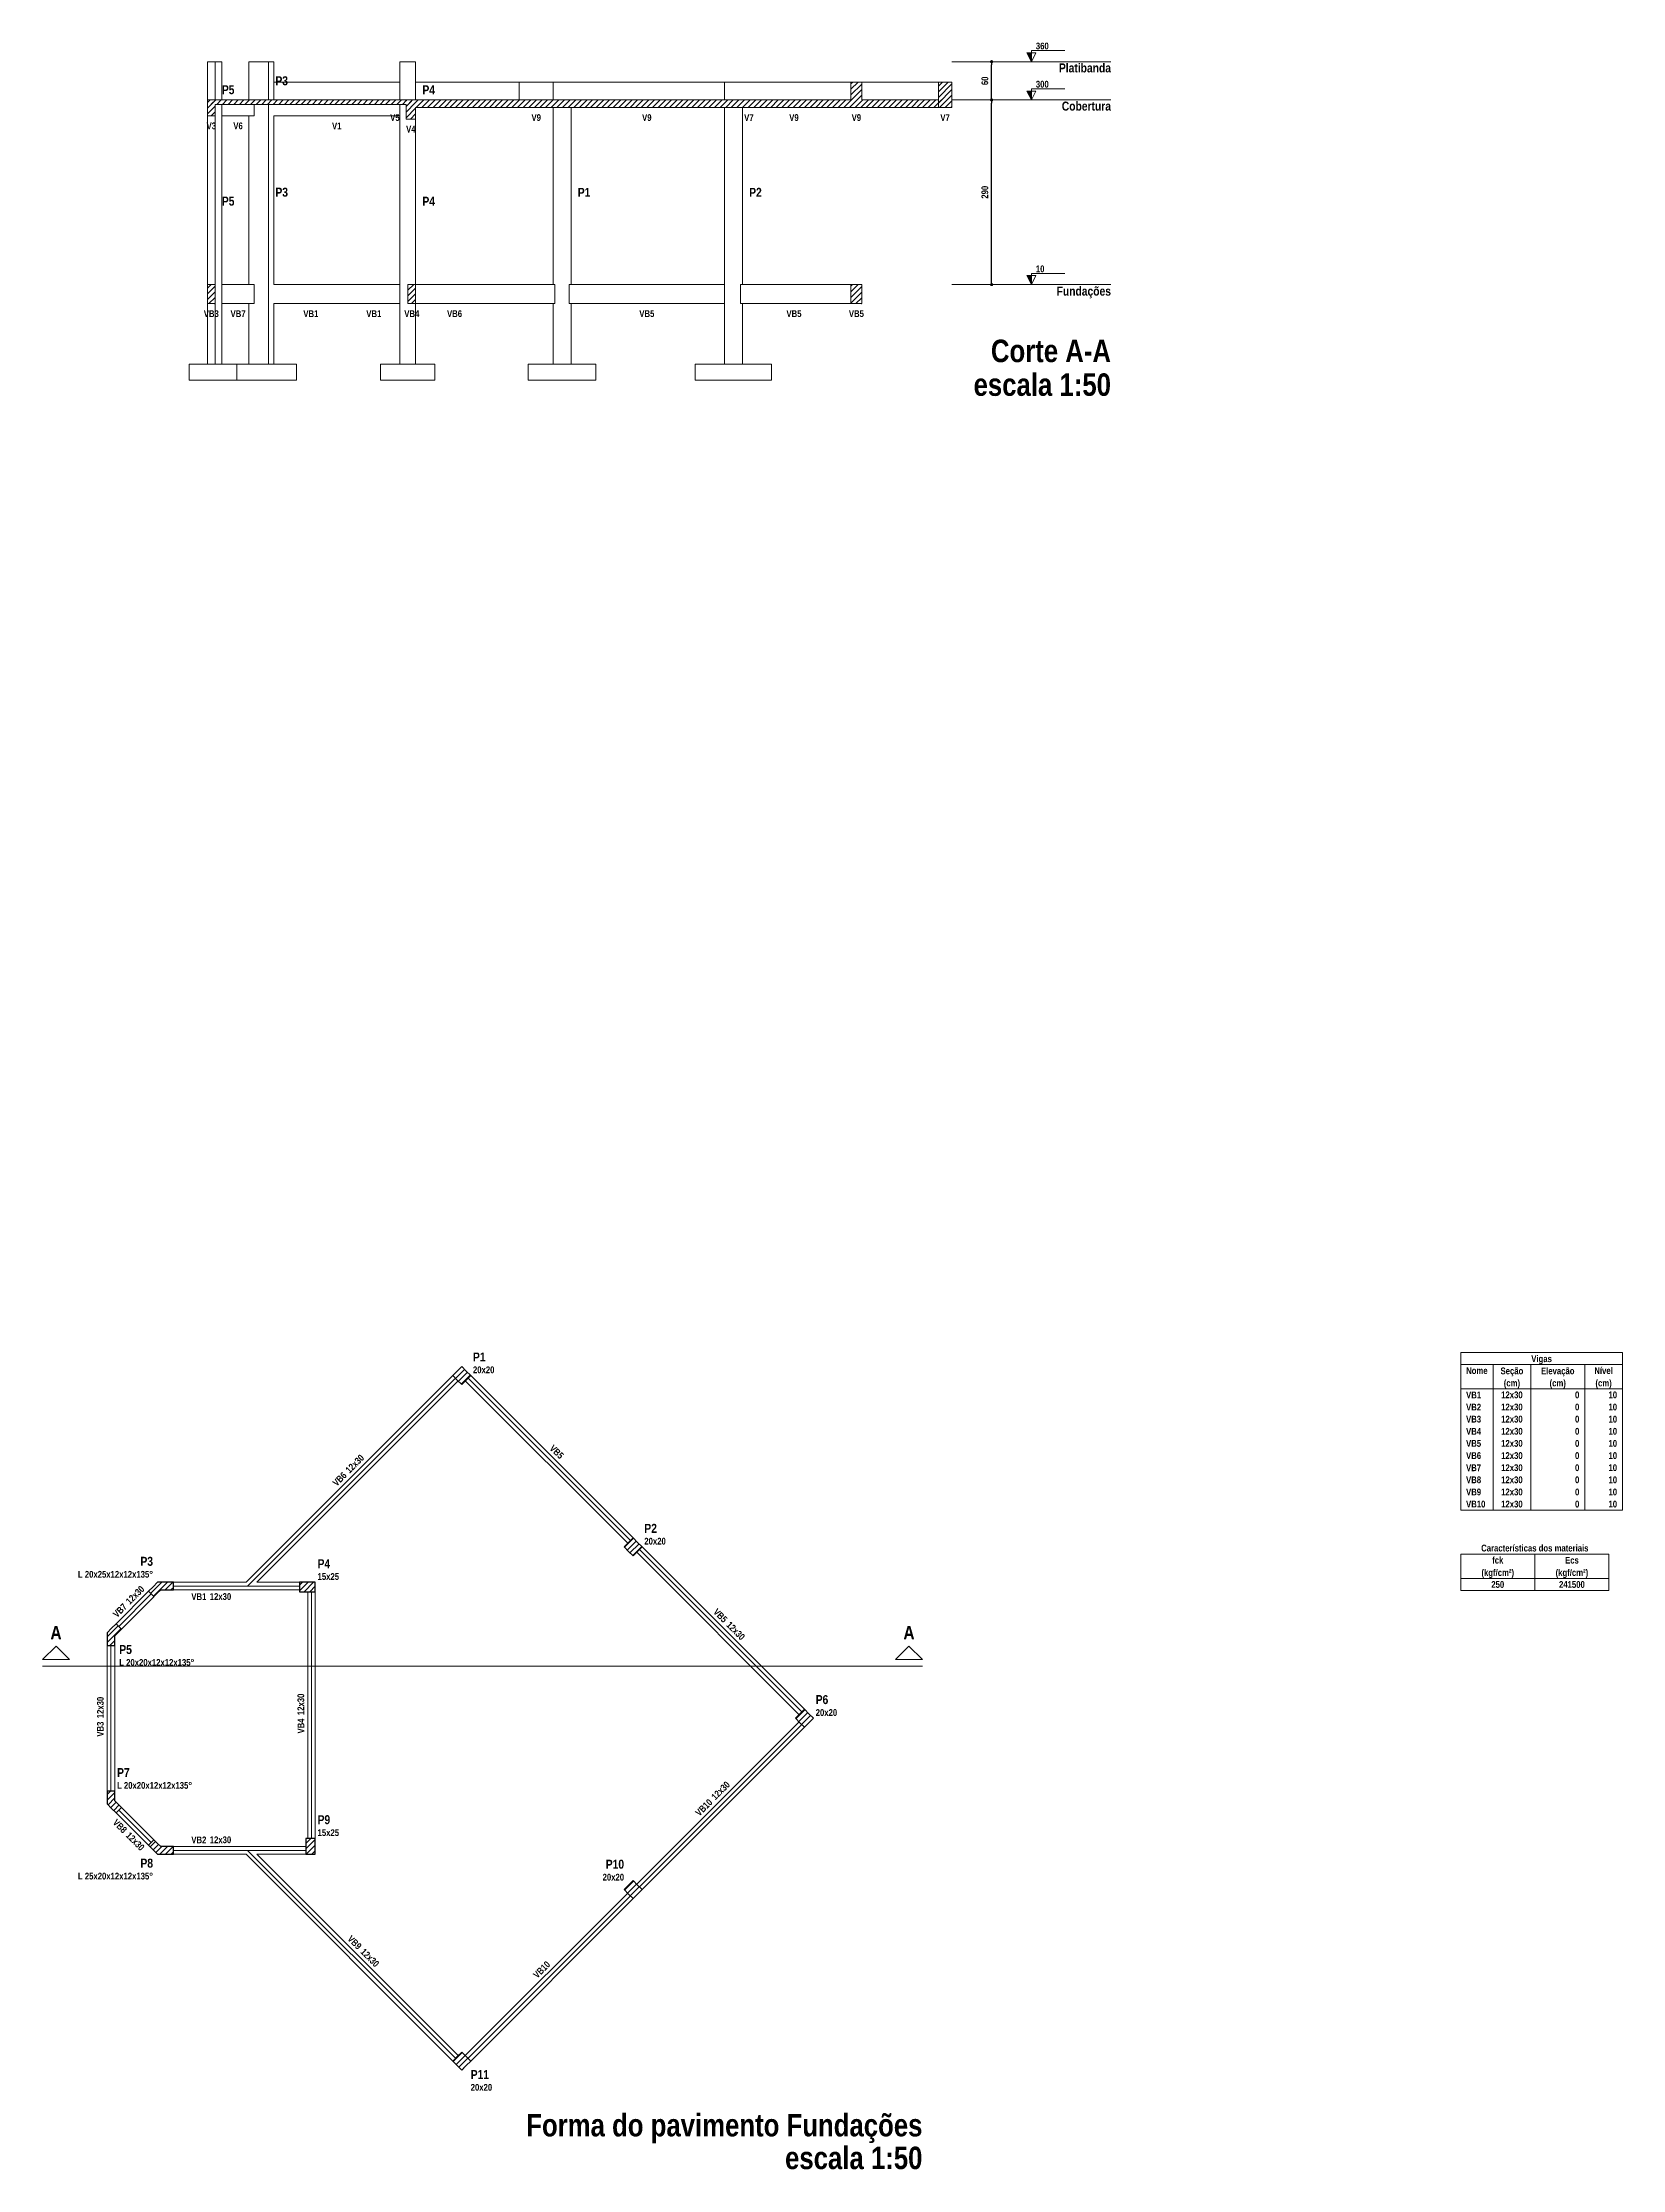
# Model space of a CAD drawing. Header units: millimetres. Extents: x 2249 to 2676, y -663 to -441.
# Drawn here: x 2331.4 to 2381, y -508 to -441.1 of the extents above; entities that cross this region are included whole.
import ezdxf

# ---------------------------------------------------------------- set-up
doc = ezdxf.new("R2010")
doc.units = ezdxf.units.MM
doc.header["$LTSCALE"] = 0.5
doc.header["$MEASUREMENT"] = 0
doc.header["$PDMODE"] = 34
doc.linetypes.add('DOT2', pattern=[3.175, 0, -3.175])
doc.layers.get('0').update_dxf_attribs({"linetype": 'CONTINUOUS'})
doc.layers.get('DEFPOINTS').update_dxf_attribs({"linetype": 'CONTINUOUS'})
for name, color, linetype, lineweight in [('FO-Cortes', 9, 'CONTINUOUS', 5), ('FO-Cotas', 5, 'CONTINUOUS', 5), ('FO-Eixos', 5, 'CONTINUOUS', 5), ('FO-Elementos cortados', 4, 'CONTINUOUS', 30), ('FO-Estacas dos blocos', 8, 'DOT2', 5), ('FO-Hachuras dos pilares', 9, 'CONTINUOUS', 5), ('FO-Indicações', 7, 'CONTINUOUS', 5), ('FO-Níveis', 9, 'CONTINUOUS', 5), ('FO-Pilares', 4, 'CONTINUOUS', 30), ('FO-Textos das vigas', 7, 'CONTINUOUS', 5), ('FO-Textos dos pilares', 7, 'CONTINUOUS', 5), ('FO-Títulos', 1, 'CONTINUOUS', 20), ('FO-Vigas', 1, 'CONTINUOUS', 20)]:
    doc.layers.add(name, color=color, linetype=linetype, lineweight=lineweight)
doc.styles.add('ARIAL', font='ARIALNB.TTF')
doc.dimstyles.new('UM_50.000000', dxfattribs={"dimtxt": 0.18, "dimasz": 0.1, "dimexe": 0.1, "dimexo": 0.2, "dimgap": 0, "dimtad": 1, "dimtih": 1, "dimtoh": 1, "dimdec": 1, "dimlfac": 50, "dimzin": 0, "dimdsep": 46, "dimtxsty": 'Standard', "dimblk": 'CLOSED', "dimblk1": 'CLOSED', "dimblk2": 'CLOSED', "dimcen": 0.09, "dimdle": 0.1, "dimadec": 1, "dimazin": 2, "dimtfac": 1, "dimtdec": 4, "dimtofl": 0, "dimtmove": 0, "dimatfit": 3, "dimldrblk": 'CLOSED', "dimfxl": 1, "dimtolj": 1, "dimarcsym": 0})
pattern_1 = [(45, (2344.57677, -504.84227), (-0.08838835, 0.08838835), [])]
pattern_2 = [(45, (2334.55857, -448.95232), (-0.08838835, 0.08838835), [])]

# ---------------------------------------------------------------- blocks, each defined once
blk = doc.blocks.new('_Dot')
at = {"color": 0, "linetype": 'ByBlock', "lineweight": -2}
blk.add_line((-0.5, 0), (-1, 0), dxfattribs=at)
at = {"color": 0, "linetype": 'ByBlock', "const_width": 0.5}
blk.add_lwpolyline([(-0.25, 0, 1), (0.25, 0, 1)], format="xyb", close=True, dxfattribs=at)
blk = doc.blocks.new('*D399')
at = {"layer": 'DEFPOINTS', "color": 0, "linetype": 'Continuous', "transparency": 16777216}
for p in [(2361.226, -442.952), (2361.226, -442.952), (2361.226, -448.752)]:
    blk.add_point(p, dxfattribs=at)
at = {"layer": 'FO-Cortes', "color": 0, "linetype": 'Continuous', "lineweight": -2, "transparency": 16777216}
blk.add_line((2361.226, -448.652), (2361.226, -443.052), dxfattribs=at)
at = {"layer": 'FO-Cortes', "color": 0, "linetype": 'Continuous', "lineweight": -2, "transparency": 16777216, "xscale": 0.1, "yscale": 0.1, "zscale": 0.1}
for p, rotation in [((2361.226, -442.952), 90), ((2361.226, -448.752), 270)]:
    blk.add_blockref('_Dot', p, dxfattribs=dict(at, rotation=rotation))
at = {"layer": 'FO-Cortes', "linetype": 'Continuous', "transparency": 16777216, "insert": (2361.014, -445.852), "char_height": 0.2118, "attachment_point": 5, "rotation": 90, "style": 'ARIAL'}
blk.add_mtext('\\A1;290', dxfattribs=at)
blk = doc.blocks.new('DOT')
at = {"color": 210}
for p, q in [((-1, 0), (1, 0)), ((0, 1), (0, -1))]:
    blk.add_line(p, q, dxfattribs=at)
blk.add_circle((0, 0), 0.25, dxfattribs=at)
blk = doc.blocks.new('*D400')
at = {"layer": 'DEFPOINTS', "color": 0, "linetype": 'Continuous', "transparency": 16777216}
for p in [(2361.226, -441.752), (2361.226, -441.752), (2361.226, -442.952)]:
    blk.add_point(p, dxfattribs=at)
at = {"layer": 'FO-Cortes', "color": 0, "linetype": 'Continuous', "lineweight": -2, "transparency": 16777216}
blk.add_line((2361.226, -442.852), (2361.226, -441.852), dxfattribs=at)
at = {"layer": 'FO-Cortes', "color": 0, "linetype": 'Continuous', "lineweight": -2, "transparency": 16777216, "xscale": 0.1, "yscale": 0.1, "zscale": 0.1}
for p, rotation in [((2361.226, -441.752), 90), ((2361.226, -442.952), 270)]:
    blk.add_blockref('_Dot', p, dxfattribs=dict(at, rotation=rotation))
at = {"layer": 'FO-Cortes', "linetype": 'Continuous', "transparency": 16777216, "insert": (2361.014, -442.352), "char_height": 0.2118, "attachment_point": 5, "rotation": 90, "style": 'ARIAL'}
blk.add_mtext('\\A1;60', dxfattribs=at)

msp = doc.modelspace()

# ---------------------------------------------------------------- hatches: boundary and pattern name
at = {"layer": 'FO-Cotas', "linetype": 'Continuous'}
for points in [[(2362.4759, -441.7523), (2362.4759, -441.4723), (2362.3359, -441.4723), (2362.4759, -441.7523)], [(2362.4759, -442.9523), (2362.4759, -442.6723), (2362.3359, -442.6723), (2362.4759, -442.9523)], [(2362.4759, -448.7523), (2362.4759, -448.4723), (2362.3359, -448.4723), (2362.4759, -448.7523)]]:
    msp.add_hatch(color=256, dxfattribs=at).paths.add_polyline_path(points)
at = {"layer": 'FO-Elementos cortados', "linetype": 'Continuous'}
h = msp.add_hatch(dxfattribs=at)
h.set_pattern_fill('ANSI31', color=256, style=0)
h.set_pattern_definition(pattern_2)
h.paths.add_polyline_path([(2336.5889, -443.4523), (2336.8289, -443.4523), (2336.8289, -442.9523), (2336.5889, -442.9523), (2336.5889, -443.4523)])
h = msp.add_hatch(dxfattribs=at)
h.set_pattern_fill('ANSI31', color=256, style=0)
h.set_pattern_definition(pattern_2)
h.paths.add_polyline_path([(2336.7089, -443.0923), (2342.9789, -443.0923), (2342.9789, -442.9523), (2336.7089, -442.9523), (2336.7089, -443.0923)])
h = msp.add_hatch(dxfattribs=at)
h.set_pattern_fill('ANSI31', color=256, style=0)
h.set_pattern_definition(pattern_2)
h.paths.add_polyline_path([(2342.8289, -443.5523), (2343.1289, -443.5523), (2343.1289, -442.9523), (2342.8289, -442.9523), (2342.8289, -443.5523)])
h = msp.add_hatch(dxfattribs=at)
h.set_pattern_fill('ANSI31', color=256, style=0)
h.set_pattern_definition(pattern_2)
h.paths.add_polyline_path([(2342.9789, -443.1923), (2356.9762, -443.1923), (2356.9762, -442.9523), (2342.9789, -442.9523), (2342.9789, -443.1923)])
h = msp.add_hatch(dxfattribs=at)
h.set_pattern_fill('ANSI31', color=256, style=0)
h.set_pattern_definition(pattern_2)
h.paths.add_polyline_path([(2356.8065, -443.1923), (2357.1459, -443.1923), (2357.1459, -442.3923), (2356.8065, -442.3923), (2356.8065, -443.1923)])
h = msp.add_hatch(dxfattribs=at)
h.set_pattern_fill('ANSI31', color=256, style=0)
h.set_pattern_definition(pattern_2)
h.paths.add_polyline_path([(2356.9762, -443.1923), (2359.7638, -443.1923), (2359.7638, -442.9523), (2356.9762, -442.9523), (2356.9762, -443.1923)])
h = msp.add_hatch(dxfattribs=at)
h.set_pattern_fill('ANSI31', color=256, style=0)
h.set_pattern_definition(pattern_2)
h.paths.add_polyline_path([(2359.5517, -443.1923), (2359.9759, -443.1923), (2359.9759, -442.3923), (2359.5517, -442.3923), (2359.5517, -443.1923)])
h = msp.add_hatch(dxfattribs=at)
h.set_pattern_fill('ANSI31', color=256, style=0)
h.set_pattern_definition(pattern_2)
h.paths.add_polyline_path([(2336.5889, -449.3523), (2336.8289, -449.3523), (2336.8289, -448.7523), (2336.5889, -448.7523), (2336.5889, -449.3523)])
h = msp.add_hatch(dxfattribs=at)
h.set_pattern_fill('ANSI31', color=256, style=0)
h.set_pattern_definition(pattern_2)
h.paths.add_polyline_path([(2342.8889, -449.3523), (2343.1289, -449.3523), (2343.1289, -448.7523), (2342.8889, -448.7523), (2342.8889, -449.3523)])
h = msp.add_hatch(dxfattribs=at)
h.set_pattern_fill('ANSI31', color=256, style=0)
h.set_pattern_definition(pattern_2)
h.paths.add_polyline_path([(2356.8065, -449.3523), (2357.1459, -449.3523), (2357.1459, -448.7523), (2356.8065, -448.7523), (2356.8065, -449.3523)])
at = {"layer": 'FO-Hachuras dos pilares', "linetype": 'Continuous'}
h = msp.add_hatch(dxfattribs=at)
h.set_pattern_fill('ANSI31', color=256, style=0)
h.set_pattern_definition(pattern_1)
h.paths.add_polyline_path([(2344.2939, -483.0251), (2344.4353, -483.1665), (2344.5768, -483.308), (2344.7182, -483.1665), (2344.8596, -483.0251), (2344.7182, -482.8837), (2344.5768, -482.7423), (2344.4353, -482.8837)])
h = msp.add_hatch(dxfattribs=at)
h.set_pattern_fill('ANSI31', color=256, style=0)
h.set_pattern_definition(pattern_1)
h.paths.add_polyline_path([(2349.6775, -488.4087), (2349.8189, -488.5501), (2349.9603, -488.6915), (2350.1018, -488.5501), (2350.2432, -488.4087), (2350.1018, -488.2673), (2349.9603, -488.1258), (2349.8189, -488.2673)])
h = msp.add_hatch(dxfattribs=at)
h.set_pattern_fill('ANSI31', color=256, style=0)
h.set_pattern_definition(pattern_1)
h.paths.add_polyline_path([(2335.0192, -489.5193), (2334.8777, -489.6607), (2334.7363, -489.8021), (2334.8212, -489.887), (2334.906, -489.9718), (2335.0123, -489.8655), (2335.1186, -489.7593), (2335.3189, -489.7593), (2335.5192, -489.7593), (2335.5192, -489.6393), (2335.5192, -489.5193), (2335.2692, -489.5193)])
h = msp.add_hatch(dxfattribs=at)
h.set_pattern_fill('ANSI31', color=256, style=0)
h.set_pattern_definition(pattern_1)
h.paths.add_polyline_path([(2339.4768, -489.5193), (2339.4768, -489.6693), (2339.4768, -489.8193), (2339.7268, -489.8193), (2339.9768, -489.8193), (2339.9768, -489.6693), (2339.9768, -489.5193), (2339.7268, -489.5193)])
h = msp.add_hatch(dxfattribs=at)
h.set_pattern_fill('ANSI31', color=256, style=0)
h.set_pattern_definition(pattern_1)
h.paths.add_polyline_path([(2333.4368, -491.1037), (2333.4368, -491.3037), (2333.4368, -491.5037), (2333.5568, -491.5037), (2333.6768, -491.5037), (2333.6768, -491.3534), (2333.6768, -491.2031), (2333.783, -491.0968), (2333.8893, -490.9905), (2333.8045, -490.9057), (2333.7196, -490.8208), (2333.5782, -490.9622)])
h = msp.add_hatch(dxfattribs=at)
h.set_pattern_fill('ANSI31', color=256, style=0)
h.set_pattern_definition(pattern_1)
h.paths.add_polyline_path([(2355.3439, -493.5094), (2355.2025, -493.6508), (2355.0611, -493.7923), (2355.2025, -493.9337), (2355.3439, -494.0751), (2355.4853, -493.9337), (2355.6268, -493.7923), (2355.4853, -493.6508)])
h = msp.add_hatch(dxfattribs=at)
h.set_pattern_fill('ANSI31', color=256, style=0)
h.set_pattern_definition(pattern_1)
h.paths.add_polyline_path([(2333.4368, -496.4809), (2333.5782, -496.6223), (2333.7196, -496.7637), (2333.8045, -496.6789), (2333.8893, -496.594), (2333.783, -496.4877), (2333.6768, -496.3815), (2333.6768, -496.2312), (2333.6768, -496.0809), (2333.5568, -496.0809), (2333.4368, -496.0809), (2333.4368, -496.2809)])
h = msp.add_hatch(dxfattribs=at)
h.set_pattern_fill('ANSI31', color=256, style=0)
h.set_pattern_definition(pattern_1)
h.paths.add_polyline_path([(2335.0192, -498.0653), (2335.2692, -498.0653), (2335.5192, -498.0653), (2335.5192, -497.9453), (2335.5192, -497.8253), (2335.3189, -497.8253), (2335.1186, -497.8253), (2335.0123, -497.719), (2334.906, -497.6127), (2334.8212, -497.6976), (2334.7363, -497.7824), (2334.8777, -497.9238)])
h = msp.add_hatch(dxfattribs=at)
h.set_pattern_fill('ANSI31', color=256, style=0)
h.set_pattern_definition(pattern_1)
h.paths.add_polyline_path([(2339.9768, -497.5653), (2339.8268, -497.5653), (2339.6768, -497.5653), (2339.6768, -497.8153), (2339.6768, -498.0653), (2339.8268, -498.0653), (2339.9768, -498.0653), (2339.9768, -497.8153)])
h = msp.add_hatch(dxfattribs=at)
h.set_pattern_fill('ANSI31', color=256, style=0)
h.set_pattern_definition(pattern_1)
h.paths.add_polyline_path([(2349.9603, -498.893), (2349.8189, -499.0344), (2349.6775, -499.1758), (2349.8189, -499.3173), (2349.9603, -499.4587), (2350.1018, -499.3173), (2350.2432, -499.1758), (2350.1018, -499.0344)])
h = msp.add_hatch(dxfattribs=at)
h.set_pattern_fill('ANSI31', color=256, style=0)
h.set_pattern_definition(pattern_1)
h.paths.add_polyline_path([(2344.5768, -504.8423), (2344.7182, -504.7008), (2344.8596, -504.5594), (2344.7182, -504.418), (2344.5768, -504.2766), (2344.4353, -504.418), (2344.2939, -504.5594), (2344.4353, -504.7008)])

# ---------------------------------------------------------------- linework, layer by layer
at = {"layer": 'FO-Cortes'}
msp.add_line((2331.4065, -492.1592), (2359.052, -492.1592), dxfattribs=at)
at = {"layer": 'FO-Cortes', "linetype": 'Continuous'}
for points in [[(2331.4065, -491.9474), (2332.2537, -491.9474), (2331.8301, -491.5238), (2331.4065, -491.9474)], [(2359.052, -491.9474), (2358.2048, -491.9474), (2358.6284, -491.5238), (2359.052, -491.9474)]]:
    msp.add_lwpolyline(points, close=True, dxfattribs=at)
at = {"layer": 'FO-Cotas'}
for points in [[(2362.4759, -441.7523), (2362.6159, -441.4723), (2362.3359, -441.4723), (2362.4759, -441.7523), (2362.4759, -441.4023), (2363.5259, -441.4023)], [(2362.4759, -442.9523), (2362.6159, -442.6723), (2362.3359, -442.6723), (2362.4759, -442.9523), (2362.4759, -442.6023), (2363.5259, -442.6023)], [(2362.4759, -448.7523), (2362.6159, -448.4723), (2362.3359, -448.4723), (2362.4759, -448.7523), (2362.4759, -448.4023), (2363.5259, -448.4023)]]:
    msp.add_lwpolyline(points, dxfattribs=at)
at = {"layer": 'FO-Eixos'}
for p, q in [((2337.8496, -489.6393), (2344.3788, -483.1099)), ((2344.7748, -483.1099), (2349.8756, -488.2107)), ((2350.1584, -488.4935), (2355.2592, -493.5943)), ((2335.5192, -489.6393), (2337.8496, -489.6393)), ((2337.8496, -489.6393), (2339.4768, -489.6393)), ((2333.8044, -490.9055), (2334.8214, -489.8871)), ((2339.8568, -497.5653), (2339.8568, -489.8193)), ((2333.5568, -496.0809), (2333.5568, -491.5037)), ((2350.1584, -499.0911), (2355.2592, -493.9903)), ((2333.8044, -496.6791), (2334.8214, -497.6973)), ((2335.5192, -497.9453), (2337.8496, -497.9453)), ((2337.8496, -497.9453), (2339.6768, -497.9453)), ((2337.8496, -497.9453), (2344.3788, -504.4747)), ((2344.7748, -504.4747), (2349.8756, -499.3739))]:
    msp.add_line(p, q, dxfattribs=at)
at = {"layer": 'FO-Indicações'}
for p, q in [((2336.8289, -441.7523), (2336.5889, -441.7523)), ((2336.5889, -441.7523), (2336.5889, -442.9523)), ((2337.0414, -441.7523), (2336.8289, -441.7523)), ((2336.8289, -442.9523), (2336.8289, -441.7523)), ((2337.0414, -442.9523), (2337.0414, -441.7523)), ((2337.8884, -441.7523), (2337.8884, -442.3923)), ((2337.9313, -441.7523), (2337.8884, -441.7523)), ((2338.5107, -441.7523), (2337.9313, -441.7523)), ((2338.6713, -441.7523), (2338.5107, -441.7523)), ((2338.5107, -442.3923), (2338.5107, -441.7523)), ((2338.6713, -442.3923), (2338.6713, -441.7523)), ((2343.1289, -441.7523), (2342.6289, -441.7523)), ((2342.6289, -441.7523), (2342.6289, -442.3923)), ((2343.1289, -442.3923), (2343.1289, -441.7523)), ((2337.8884, -442.3923), (2337.8884, -442.9523)), ((2338.5107, -442.9523), (2338.5107, -442.3923)), ((2338.6713, -442.9523), (2338.6713, -442.3923)), ((2342.6289, -442.3923), (2338.6713, -442.3923)), ((2342.6289, -442.3923), (2342.6289, -442.9523)), ((2343.1289, -442.9523), (2343.1289, -442.3923)), ((2346.2538, -442.3923), (2343.1289, -442.3923)), ((2346.275, -442.3923), (2346.2538, -442.3923)), ((2346.3811, -442.3923), (2346.275, -442.3923)), ((2346.4659, -442.3923), (2346.3811, -442.3923)), ((2346.3811, -442.9523), (2346.3811, -442.3923)), ((2347.446, -442.3923), (2346.4659, -442.3923)), ((2347.446, -442.3923), (2347.446, -442.9523)), ((2347.5592, -442.3923), (2347.446, -442.3923)), ((2347.6476, -442.3923), (2347.5592, -442.3923)), ((2347.7289, -442.3923), (2347.6476, -442.3923)), ((2347.842, -442.3923), (2347.7289, -442.3923)), ((2347.8597, -442.3923), (2347.842, -442.3923)), ((2347.9553, -442.3923), (2347.8597, -442.3923)), ((2348.0117, -442.3923), (2347.9553, -442.3923)), ((2352.8296, -442.3923), (2348.0117, -442.3923)), ((2352.8296, -442.3923), (2352.8296, -442.9523)), ((2352.9428, -442.3923), (2352.8296, -442.3923)), ((2353.1125, -442.3923), (2352.9428, -442.3923)), ((2353.2256, -442.3923), (2353.1125, -442.3923)), ((2353.3388, -442.3923), (2353.2256, -442.3923)), ((2353.3953, -442.3923), (2353.3388, -442.3923)), ((2356.8065, -442.3923), (2353.3953, -442.3923)), ((2359.5517, -442.3923), (2357.1459, -442.3923)), ((2359.5517, -443.1923), (2359.5517, -442.9523)), ((2359.5517, -443.1923), (2359.5517, -442.9523)), ((2359.5517, -443.1923), (2359.5517, -442.9523)), ((2336.5889, -443.4523), (2336.5889, -448.7523)), ((2336.8289, -448.7523), (2336.8289, -443.4523)), ((2337.0414, -443.4523), (2337.0414, -443.0923)), ((2337.0414, -448.7523), (2337.0414, -443.4523)), ((2337.0414, -443.4523), (2337.8884, -443.4523)), ((2337.8884, -443.4523), (2337.8884, -448.7523)), ((2337.8884, -443.4523), (2337.9313, -443.4523)), ((2337.9313, -443.4523), (2338.0584, -443.4523)), ((2338.0584, -443.4523), (2338.0584, -443.0923)), ((2338.0584, -443.4523), (2338.0584, -443.0923)), ((2338.5107, -443.1923), (2338.5107, -443.0923)), ((2338.5107, -448.7523), (2338.5107, -443.1923)), ((2338.6713, -443.4523), (2342.6289, -443.4523)), ((2338.6713, -448.7523), (2338.6713, -443.4523)), ((2342.6289, -443.0923), (2342.6289, -443.1923)), ((2342.6289, -443.1923), (2342.6289, -443.4523)), ((2342.6289, -443.4523), (2342.6289, -448.7523)), ((2343.1289, -448.7523), (2343.1289, -443.5523)), ((2347.446, -443.1923), (2347.446, -448.7523)), ((2348.0117, -448.7523), (2348.0117, -443.1923)), ((2352.8296, -443.1923), (2352.8296, -448.7523)), ((2353.3953, -448.7523), (2353.3953, -443.1923)), ((2337.0414, -449.3523), (2337.0414, -448.7523)), ((2337.8884, -448.7523), (2337.0414, -448.7523)), ((2337.9313, -448.7523), (2337.8884, -448.7523)), ((2338.0584, -448.7523), (2337.9313, -448.7523)), ((2338.0584, -449.3523), (2338.0584, -448.7523)), ((2338.0584, -449.3523), (2338.0584, -448.7523)), ((2338.5107, -451.2523), (2338.5107, -448.7523)), ((2340.9168, -448.7523), (2338.6713, -448.7523)), ((2341.0017, -448.7523), (2340.9168, -448.7523)), ((2341.0865, -448.7523), (2341.0017, -448.7523)), ((2342.6289, -448.7523), (2341.0865, -448.7523)), ((2342.6289, -448.7523), (2342.6289, -449.3523)), ((2347.446, -448.7523), (2343.1289, -448.7523)), ((2347.5025, -448.7523), (2347.446, -448.7523)), ((2347.5025, -449.3523), (2347.5025, -448.7523)), ((2347.9553, -449.3523), (2347.9553, -448.7523)), ((2348.0117, -448.7523), (2347.9553, -448.7523)), ((2352.8296, -448.7523), (2348.0117, -448.7523)), ((2352.8296, -448.7523), (2352.8296, -449.3523)), ((2353.3388, -449.3523), (2353.3388, -448.7523)), ((2353.3953, -448.7523), (2353.3388, -448.7523)), ((2356.8065, -448.7523), (2353.3953, -448.7523)), ((2336.5889, -449.3523), (2336.5889, -451.2523)), ((2336.8289, -451.2523), (2336.8289, -449.3523)), ((2337.0414, -451.2523), (2337.0414, -449.3523)), ((2337.0414, -449.3523), (2337.8884, -449.3523)), ((2337.8884, -449.3523), (2337.8884, -451.2523)), ((2337.8884, -449.3523), (2337.9313, -449.3523)), ((2337.9313, -449.3523), (2338.0584, -449.3523)), ((2338.6713, -449.3523), (2340.9168, -449.3523)), ((2338.6713, -451.2523), (2338.6713, -449.3523)), ((2340.9168, -449.3523), (2341.0017, -449.3523)), ((2341.0017, -449.3523), (2341.0865, -449.3523)), ((2341.0865, -449.3523), (2342.6289, -449.3523)), ((2342.6289, -449.3523), (2342.6289, -451.2523)), ((2343.1289, -451.2523), (2343.1289, -449.3523)), ((2343.1289, -449.3523), (2347.446, -449.3523)), ((2347.446, -449.3523), (2347.446, -451.2523)), ((2347.446, -449.3523), (2347.5025, -449.3523)), ((2347.9553, -449.3523), (2348.0117, -449.3523)), ((2348.0117, -451.2523), (2348.0117, -449.3523)), ((2348.0117, -449.3523), (2352.8296, -449.3523)), ((2352.8296, -449.3523), (2352.8296, -451.2523)), ((2353.3388, -449.3523), (2353.3953, -449.3523)), ((2353.3953, -451.2523), (2353.3953, -449.3523)), ((2353.3953, -449.3523), (2356.8065, -449.3523)), ((2336.0155, -451.2523), (2336.0155, -451.7523)), ((2336.5889, -451.2523), (2336.0155, -451.2523)), ((2336.8289, -451.2523), (2336.5889, -451.2523)), ((2337.0414, -451.2523), (2336.8289, -451.2523)), ((2337.1955, -451.2523), (2337.0414, -451.2523)), ((2337.5155, -451.2523), (2337.1955, -451.2523)), ((2337.8884, -451.2523), (2337.5155, -451.2523)), ((2337.5155, -451.7523), (2337.5155, -451.2523)), ((2337.9313, -451.2523), (2337.8884, -451.2523)), ((2338.5107, -451.2523), (2337.9313, -451.2523)), ((2338.6713, -451.2523), (2338.5107, -451.2523)), ((2339.3875, -451.2523), (2338.6713, -451.2523)), ((2339.3875, -451.7523), (2339.3875, -451.2523)), ((2342.0289, -451.2523), (2342.0289, -451.7523)), ((2342.6289, -451.2523), (2342.0289, -451.2523)), ((2343.1289, -451.2523), (2342.6289, -451.2523)), ((2343.7289, -451.2523), (2343.1289, -451.2523)), ((2343.7289, -451.7523), (2343.7289, -451.2523)), ((2346.6682, -451.2523), (2346.6682, -451.7523)), ((2347.446, -451.2523), (2346.6682, -451.2523)), ((2348.0117, -451.2523), (2347.446, -451.2523)), ((2348.7895, -451.2523), (2348.0117, -451.2523)), ((2348.7895, -451.7523), (2348.7895, -451.2523)), ((2351.9104, -451.2523), (2351.9104, -451.7523)), ((2352.8296, -451.2523), (2351.9104, -451.2523)), ((2353.3953, -451.2523), (2352.8296, -451.2523)), ((2354.3145, -451.2523), (2353.3953, -451.2523)), ((2354.3145, -451.7523), (2354.3145, -451.2523)), ((2337.1955, -451.7523), (2336.0155, -451.7523)), ((2337.5155, -451.7523), (2337.1955, -451.7523)), ((2339.3875, -451.7523), (2337.5155, -451.7523)), ((2343.7289, -451.7523), (2342.0289, -451.7523)), ((2348.7895, -451.7523), (2346.6682, -451.7523)), ((2354.3145, -451.7523), (2351.9104, -451.7523))]:
    msp.add_line(p, q, dxfattribs=at)
at = {"layer": 'FO-Níveis'}
for p, q in [((2336.5889, -442.9523), (2336.5889, -443.4523)), ((2336.7089, -442.9523), (2336.5889, -442.9523)), ((2336.8289, -442.9523), (2336.7089, -442.9523)), ((2336.8716, -442.9523), (2336.8289, -442.9523)), ((2337.0414, -442.9523), (2336.8716, -442.9523)), ((2337.8884, -442.9523), (2337.0414, -442.9523)), ((2337.9313, -442.9523), (2337.8884, -442.9523)), ((2338.0584, -442.9523), (2337.9313, -442.9523)), ((2338.2772, -442.9523), (2338.0584, -442.9523)), ((2338.4893, -442.9523), (2338.2772, -442.9523)), ((2338.5107, -442.9523), (2338.4893, -442.9523)), ((2338.6713, -442.9523), (2338.5107, -442.9523)), ((2342.6289, -442.9523), (2338.6713, -442.9523)), ((2342.8289, -442.9523), (2342.6289, -442.9523)), ((2342.9789, -442.9523), (2342.8289, -442.9523)), ((2343.1289, -442.9523), (2342.9789, -442.9523)), ((2346.2538, -442.9523), (2343.1289, -442.9523)), ((2346.275, -442.9523), (2346.2538, -442.9523)), ((2346.4659, -442.9523), (2346.275, -442.9523)), ((2347.446, -442.9523), (2346.4659, -442.9523)), ((2347.5592, -442.9523), (2347.446, -442.9523)), ((2347.6476, -442.9523), (2347.5592, -442.9523)), ((2347.7289, -442.9523), (2347.6476, -442.9523)), ((2347.842, -442.9523), (2347.7289, -442.9523)), ((2347.8597, -442.9523), (2347.842, -442.9523)), ((2348.0117, -442.9523), (2347.8597, -442.9523)), ((2352.8296, -442.9523), (2348.0117, -442.9523)), ((2352.9428, -442.9523), (2352.8296, -442.9523)), ((2353.1125, -442.9523), (2352.9428, -442.9523)), ((2353.2256, -442.9523), (2353.1125, -442.9523)), ((2353.3953, -442.9523), (2353.2256, -442.9523)), ((2356.8065, -442.9523), (2353.3953, -442.9523)), ((2357.1459, -442.3923), (2356.8065, -442.3923)), ((2356.8065, -442.3923), (2356.8065, -442.9523)), ((2357.1459, -442.9523), (2357.1459, -442.3923)), ((2359.5517, -442.9523), (2357.1459, -442.9523)), ((2359.9759, -442.3923), (2359.5517, -442.3923)), ((2359.5517, -442.3923), (2359.5517, -442.9523)), ((2359.9759, -443.1923), (2359.9759, -442.3923)), ((2336.5889, -443.4523), (2336.8289, -443.4523)), ((2336.8289, -443.4523), (2336.8289, -443.0923)), ((2336.8289, -443.0923), (2336.8716, -443.0923)), ((2336.8716, -443.0923), (2337.0414, -443.0923)), ((2337.0414, -443.0923), (2337.8884, -443.0923)), ((2337.8884, -443.0923), (2337.9313, -443.0923)), ((2337.9313, -443.0923), (2338.0584, -443.0923)), ((2338.0584, -443.0923), (2338.2772, -443.0923)), ((2338.2772, -443.0923), (2338.4893, -443.0923)), ((2338.4893, -443.0923), (2338.5107, -443.0923)), ((2338.5107, -443.0923), (2338.6713, -443.0923)), ((2338.6713, -443.0923), (2342.6289, -443.0923)), ((2342.6289, -443.0923), (2342.8289, -443.0923)), ((2342.8289, -443.0923), (2342.8289, -443.1923)), ((2342.8289, -443.1923), (2342.8289, -443.5523)), ((2342.8289, -443.5523), (2343.1289, -443.5523)), ((2343.1289, -443.5523), (2343.1289, -443.1923)), ((2343.1289, -443.1923), (2346.2538, -443.1923)), ((2346.2538, -443.1923), (2346.275, -443.1923)), ((2346.275, -443.1923), (2346.4659, -443.1923)), ((2346.4659, -443.1923), (2347.446, -443.1923)), ((2347.446, -443.1923), (2347.5592, -443.1923)), ((2347.5592, -443.1923), (2347.6476, -443.1923)), ((2347.6476, -443.1923), (2347.7289, -443.1923)), ((2347.7289, -443.1923), (2347.842, -443.1923)), ((2347.842, -443.1923), (2347.8597, -443.1923)), ((2347.8597, -443.1923), (2348.0117, -443.1923)), ((2348.0117, -443.1923), (2352.8296, -443.1923)), ((2352.8296, -443.1923), (2352.9428, -443.1923)), ((2352.9428, -443.1923), (2353.1125, -443.1923)), ((2353.1125, -443.1923), (2353.2256, -443.1923)), ((2353.2256, -443.1923), (2353.3953, -443.1923)), ((2353.3953, -443.1923), (2356.8065, -443.1923)), ((2356.8065, -443.1923), (2356.9762, -443.1923)), ((2356.9762, -443.1923), (2357.1459, -443.1923)), ((2357.1459, -443.1923), (2359.5517, -443.1923)), ((2359.5517, -443.1923), (2359.7638, -443.1923)), ((2359.7638, -443.1923), (2359.9759, -443.1923)), ((2336.8289, -448.7523), (2336.5889, -448.7523)), ((2336.5889, -448.7523), (2336.5889, -449.3523)), ((2336.8289, -449.3523), (2336.8289, -448.7523)), ((2343.1289, -448.7523), (2342.8889, -448.7523)), ((2342.8889, -448.7523), (2342.8889, -449.3523)), ((2343.1289, -449.3523), (2343.1289, -448.7523)), ((2357.1459, -448.7523), (2356.8065, -448.7523)), ((2356.8065, -448.7523), (2356.8065, -449.3523)), ((2357.1459, -449.3523), (2357.1459, -448.7523)), ((2336.5889, -449.3523), (2336.8289, -449.3523)), ((2342.8889, -449.3523), (2343.1289, -449.3523)), ((2356.8065, -449.3523), (2357.1459, -449.3523))]:
    msp.add_line(p, q, dxfattribs=at)
at = {"layer": 'FO-Pilares'}
for points in [[(2344.2939, -483.0251), (2344.4353, -483.1665), (2344.5768, -483.308), (2344.7182, -483.1665), (2344.8596, -483.0251), (2344.7182, -482.8837), (2344.5768, -482.7423), (2344.4353, -482.8837), (2344.2939, -483.0251)], [(2349.6775, -488.4087), (2349.8189, -488.5501), (2349.9603, -488.6915), (2350.1018, -488.5501), (2350.2432, -488.4087), (2350.1018, -488.2673), (2349.9603, -488.1258), (2349.8189, -488.2673), (2349.6775, -488.4087)], [(2335.0192, -489.5193), (2334.8777, -489.6607), (2334.7363, -489.8021), (2334.8212, -489.887), (2334.906, -489.9718), (2335.0123, -489.8655), (2335.1186, -489.7593), (2335.3189, -489.7593), (2335.5192, -489.7593), (2335.5192, -489.6393), (2335.5192, -489.5193), (2335.2692, -489.5193), (2335.0192, -489.5193)], [(2339.4768, -489.5193), (2339.4768, -489.6693), (2339.4768, -489.8193), (2339.7268, -489.8193), (2339.9768, -489.8193), (2339.9768, -489.6693), (2339.9768, -489.5193), (2339.7268, -489.5193), (2339.4768, -489.5193)], [(2333.4368, -491.1037), (2333.4368, -491.3037), (2333.4368, -491.5037), (2333.5568, -491.5037), (2333.6768, -491.5037), (2333.6768, -491.3534), (2333.6768, -491.2031), (2333.783, -491.0968), (2333.8893, -490.9905), (2333.8045, -490.9057), (2333.7196, -490.8208), (2333.5782, -490.9622), (2333.4368, -491.1037)], [(2355.3439, -493.5094), (2355.2025, -493.6508), (2355.0611, -493.7923), (2355.2025, -493.9337), (2355.3439, -494.0751), (2355.4853, -493.9337), (2355.6268, -493.7923), (2355.4853, -493.6508), (2355.3439, -493.5094)], [(2333.4368, -496.4809), (2333.5782, -496.6223), (2333.7196, -496.7637), (2333.8045, -496.6789), (2333.8893, -496.594), (2333.783, -496.4877), (2333.6768, -496.3815), (2333.6768, -496.2312), (2333.6768, -496.0809), (2333.5568, -496.0809), (2333.4368, -496.0809), (2333.4368, -496.2809), (2333.4368, -496.4809)], [(2335.0192, -498.0653), (2335.2692, -498.0653), (2335.5192, -498.0653), (2335.5192, -497.9453), (2335.5192, -497.8253), (2335.3189, -497.8253), (2335.1186, -497.8253), (2335.0123, -497.719), (2334.906, -497.6127), (2334.8212, -497.6976), (2334.7363, -497.7824), (2334.8777, -497.9238), (2335.0192, -498.0653)], [(2339.9768, -497.5653), (2339.8268, -497.5653), (2339.6768, -497.5653), (2339.6768, -497.8153), (2339.6768, -498.0653), (2339.8268, -498.0653), (2339.9768, -498.0653), (2339.9768, -497.8153), (2339.9768, -497.5653)], [(2349.9603, -498.893), (2349.8189, -499.0344), (2349.6775, -499.1758), (2349.8189, -499.3173), (2349.9603, -499.4587), (2350.1018, -499.3173), (2350.2432, -499.1758), (2350.1018, -499.0344), (2349.9603, -498.893)], [(2344.5768, -504.8423), (2344.7182, -504.7008), (2344.8596, -504.5594), (2344.7182, -504.418), (2344.5768, -504.2766), (2344.4353, -504.418), (2344.2939, -504.5594), (2344.4353, -504.7008), (2344.5768, -504.8423)]]:
    msp.add_lwpolyline(points, close=True, dxfattribs=at)
at = {"layer": 'FO-Textos das vigas'}
for p, q in [((2375.9628, -482.3015), (2381.046, -482.3015)), ((2375.9628, -482.3015), (2375.9628, -487.2576)), ((2381.046, -482.3015), (2381.046, -487.2576)), ((2375.9628, -482.6827), (2381.046, -482.6827)), ((2376.9794, -482.6827), (2376.9794, -487.2576)), ((2378.1655, -482.6827), (2378.1655, -487.2576)), ((2379.8599, -482.6827), (2379.8599, -487.2576)), ((2375.9628, -483.4452), (2381.046, -483.4452)), ((2375.9628, -487.2576), (2381.046, -487.2576)), ((2375.9628, -488.6388), (2380.6224, -488.6388)), ((2375.9628, -488.6388), (2375.9628, -489.7825)), ((2378.2926, -488.6388), (2378.2926, -489.7825)), ((2380.6224, -488.6388), (2380.6224, -489.7825)), ((2375.9628, -489.4013), (2380.6224, -489.4013)), ((2375.9628, -489.7825), (2380.6224, -489.7825))]:
    msp.add_line(p, q, dxfattribs=at)
at = {"layer": 'FO-Títulos', "linetype": 'Continuous'}
for p, q in [((2359.9759, -441.7523), (2364.9759, -441.7523)), ((2359.9759, -442.9523), (2364.9759, -442.9523))]:
    msp.add_line(p, q, dxfattribs=at)
at = {"layer": 'FO-Títulos'}
msp.add_line((2359.9759, -448.7523), (2364.9759, -448.7523), dxfattribs=at)
at = {"layer": 'FO-Vigas'}
for p, q in [((2337.7999, -489.5193), (2344.2939, -483.0251)), ((2344.8597, -483.0251), (2349.9604, -488.1258)), ((2338.1393, -489.5193), (2344.4636, -483.1948)), ((2344.69, -483.1948), (2349.7907, -488.2955)), ((2350.2432, -488.4086), (2355.344, -493.5094)), ((2350.0735, -488.5783), (2355.1743, -493.6791)), ((2335.5192, -489.5193), (2337.7999, -489.5193)), ((2335.5192, -489.7593), (2337.8496, -489.7593)), ((2337.8496, -489.7593), (2339.4768, -489.7593)), ((2338.1393, -489.5193), (2339.4768, -489.5193)), ((2333.7195, -490.8207), (2334.7365, -489.8023)), ((2333.8892, -490.9904), (2334.9062, -489.972)), ((2339.7368, -497.5653), (2339.7368, -489.8193)), ((2339.9768, -497.5653), (2339.9768, -489.8193)), ((2333.4368, -496.0809), (2333.4368, -491.5037)), ((2333.6768, -496.0809), (2333.6768, -491.5037)), ((2350.0735, -499.0062), (2355.1743, -493.9055)), ((2350.2432, -499.1759), (2355.344, -494.0752)), ((2333.7195, -496.7639), (2334.7366, -497.7822)), ((2333.8892, -496.5942), (2334.9063, -497.6125)), ((2335.5192, -497.8253), (2337.8496, -497.8253)), ((2335.5192, -498.0653), (2337.7999, -498.0653)), ((2337.7999, -498.0653), (2344.2939, -504.5595)), ((2337.8496, -497.8253), (2339.6768, -497.8253)), ((2338.1393, -498.0653), (2339.6768, -498.0653)), ((2338.1393, -498.0653), (2344.4636, -504.3898)), ((2344.69, -504.3898), (2349.7907, -499.289)), ((2344.8597, -504.5595), (2349.9604, -499.4587))]:
    msp.add_line(p, q, dxfattribs=at)

# ---------------------------------------------------------------- texts
at = {"layer": 'FO-Cortes', "char_height": 0.4236, "width": 0.50832, "attachment_point": 8, "line_spacing_factor": 0.798, "style": 'ARIAL'}
for insert in [(2331.8298, -491.3125), (2358.6288, -491.3125)]:
    msp.add_mtext('A', dxfattribs=dict(at, insert=insert))
at = {"layer": 'FO-Cotas', "line_spacing_factor": 0.798, "style": 'ARIAL'}
for s, insert, char_height, width, attachment_point in [('360', (2362.6156, -441.3674), 0.2118, 0.76248, 7), ('Platibanda', (2364.9756, -442.0911), 0.2824, 3.3888, 9), ('300', (2362.6156, -442.5674), 0.2118, 0.76248, 7), ('Cobertura', (2364.9756, -443.2911), 0.2824, 3.04992, 9), ('10', (2362.6156, -448.3674), 0.2118, 0.50832, 7), ('Fundações', (2364.9756, -449.1843), 0.2824, 3.04992, 9)]:
    msp.add_mtext(s, dxfattribs=dict(at, insert=insert, char_height=char_height, width=width, attachment_point=attachment_point))
at = {"layer": 'FO-Eixos', "char_height": 0.706, "attachment_point": 9, "line_spacing_factor": 0.798, "style": 'ARIAL'}
for s, insert, width in [('Corte A-A', (2364.9756, -451.1995), 7.6248), ('escala 1:50', (2364.9756, -452.2585), 9.3192)]:
    msp.add_mtext(s, dxfattribs=dict(at, insert=insert, width=width))
at = {"layer": 'FO-Estacas dos blocos', "char_height": 0.2118, "attachment_point": 8, "line_spacing_factor": 0.798, "style": 'ARIAL'}
for s, insert, width in [('V3', (2336.7086, -443.8754), 0.50832), ('V6', (2337.5496, -443.8754), 0.50832), ('V1', (2340.6506, -443.8754), 0.50832), ('V5', (2342.4776, -443.6154), 0.50832), ('V9', (2346.9176, -443.6154), 0.50832), ('V9', (2350.3926, -443.6154), 0.50832), ('V7', (2353.5996, -443.6154), 0.50832), ('V9', (2355.0156, -443.6154), 0.50832), ('V9', (2356.9766, -443.6154), 0.50832), ('V7', (2359.7636, -443.6154), 0.50832), ('V4', (2342.9786, -443.9754), 0.50832), ('VB3', (2336.7086, -449.7754), 0.76248), ('VB7', (2337.5496, -449.7754), 0.76248), ('VB1', (2339.8366, -449.7754), 0.76248), ('VB1', (2341.8156, -449.7754), 0.76248), ('VB4', (2343.0086, -449.7754), 0.76248), ('VB6', (2344.3516, -449.7754), 0.76248), ('VB5', (2350.3926, -449.7754), 0.76248), ('VB5', (2355.0156, -449.7754), 0.76248), ('VB5', (2356.9766, -449.7754), 0.76248)]:
    msp.add_mtext(s, dxfattribs=dict(at, insert=insert, width=width))
at = {"layer": 'FO-Textos das vigas', "char_height": 0.2118, "line_spacing_factor": 0.798, "style": 'ARIAL'}
for s, insert, width, attachment_point in [('Vigas', (2378.5046, -482.6683), 1.2708, 8), ('Nome', (2376.4716, -482.9794), 1.01664, 8), ('Seção', (2377.5726, -483.0493), 1.2708, 8), ('Elevação', (2379.0126, -483.0493), 2.03328, 8), ('Nível', (2380.4526, -482.9794), 1.2708, 8), ('VB1', (2376.1326, -483.7414), 0.76248, 7), ('12x30', (2377.5726, -483.7414), 1.2708, 8), ('(cm)', (2377.5726, -483.4303), 1.01664, 8), ('(cm)', (2379.0126, -483.4303), 1.01664, 8), ('0', (2379.6906, -483.7414), 0.25416, 9), ('(cm)', (2380.4526, -483.4303), 1.01664, 8), ('10', (2380.8766, -483.7414), 0.50832, 9), ('VB2', (2376.1326, -484.1234), 0.76248, 7), ('VB3', (2376.1326, -484.5044), 0.76248, 7), ('12x30', (2377.5726, -484.1234), 1.2708, 8), ('12x30', (2377.5726, -484.5044), 1.2708, 8), ('0', (2379.6906, -484.1234), 0.25416, 9), ('0', (2379.6906, -484.5044), 0.25416, 9), ('10', (2380.8766, -484.1234), 0.50832, 9), ('10', (2380.8766, -484.5044), 0.50832, 9), ('VB4', (2376.1326, -484.8854), 0.76248, 7), ('VB5', (2376.1326, -485.2664), 0.76248, 7), ('12x30', (2377.5726, -484.8854), 1.2708, 8), ('12x30', (2377.5726, -485.2664), 1.2708, 8), ('0', (2379.6906, -484.8854), 0.25416, 9), ('0', (2379.6906, -485.2664), 0.25416, 9), ('10', (2380.8766, -484.8854), 0.50832, 9), ('10', (2380.8766, -485.2664), 0.50832, 9), ('VB6', (2376.1326, -485.6484), 0.76248, 7), ('12x30', (2377.5726, -485.6484), 1.2708, 8), ('0', (2379.6906, -485.6484), 0.25416, 9), ('10', (2380.8766, -485.6484), 0.50832, 9), ('VB7', (2376.1326, -486.0294), 0.76248, 7), ('VB8', (2376.1326, -486.4104), 0.76248, 7), ('12x30', (2377.5726, -486.0294), 1.2708, 8), ('12x30', (2377.5726, -486.4104), 1.2708, 8), ('0', (2379.6906, -486.0294), 0.25416, 9), ('0', (2379.6906, -486.4104), 0.25416, 9), ('10', (2380.8766, -486.0294), 0.50832, 9), ('10', (2380.8766, -486.4104), 0.50832, 9), ('VB9', (2376.1326, -486.7914), 0.76248, 7), ('VB10', (2376.1326, -487.1724), 1.01664, 7), ('12x30', (2377.5726, -486.7914), 1.2708, 8), ('12x30', (2377.5726, -487.1724), 1.2708, 8), ('0', (2379.6906, -486.7914), 0.25416, 9), ('0', (2379.6906, -487.1724), 0.25416, 9), ('10', (2380.8766, -486.7914), 0.50832, 9), ('10', (2380.8766, -487.1724), 0.50832, 9), ('Características dos materiais', (2378.2926, -488.5544), 7.37064, 8), ('(kgf/cm²)', (2377.1276, -489.3863), 2.28744, 8), ('fck', (2377.1276, -488.9354), 0.76248, 8), ('(kgf/cm²)', (2379.4576, -489.3863), 2.28744, 8), ('Ecs', (2379.4576, -488.9354), 0.76248, 8), ('250', (2377.1276, -489.6974), 0.76248, 8), ('241500', (2379.4576, -489.6974), 1.52496, 8), ('VB1', (2336.5538, -490.0774), 0.76248, 9), ('12x30', (2336.6598, -490.0774), 1.2708, 7), ('VB2', (2336.5538, -497.7194), 0.76248, 9), ('12x30', (2336.6598, -497.7194), 1.2708, 7)]:
    msp.add_mtext(s, dxfattribs=dict(at, insert=insert, width=width, attachment_point=attachment_point))
for s, insert, width, attachment_point, rotation in [('12x30', (2341.0563, -486.1128), 1.2708, 7, 45.000105), ('VB5', (2347.4853, -485.501), 0.76248, 8, 316.002571), ('VB6', (2340.9823, -486.1868), 0.76248, 9, 45.000105), ('12x30', (2334.1533, -490.2368), 1.2708, 7, 45.000105), ('VB7', (2334.0783, -490.3118), 0.76248, 9, 45.000105), ('VB5', (2352.7932, -490.8088), 0.76248, 9, 314.999895), ('12x30', (2352.8682, -490.8838), 1.2708, 7, 314.999895), ('12x30', (2339.6309, -493.6923), 1.2708, 7, 90.00021), ('12x30', (2333.3309, -493.7923), 1.2708, 7, 90.00021), ('VB3', (2333.3309, -493.8983), 0.76248, 9, 90.00021), ('VB4', (2339.6309, -493.7983), 0.76248, 9, 90.00021), ('12x30', (2352.5493, -496.3808), 1.2708, 7, 45.000105), ('VB10', (2352.4743, -496.4558), 1.01664, 9, 45.000105), ('VB8', (2333.9282, -497.4228), 0.76248, 9, 314.999895), ('12x30', (2334.0032, -497.4978), 1.2708, 7, 314.999895), ('VB9', (2341.3012, -501.0778), 0.76248, 9, 314.999895), ('12x30', (2341.3762, -501.1528), 1.2708, 7, 314.999895), ('VB10', (2347.1653, -501.7648), 1.01664, 8, 45.000105)]:
    msp.add_mtext(s, dxfattribs=dict(at, insert=insert, width=width, attachment_point=attachment_point, rotation=rotation))
at = {"layer": 'FO-Textos dos pilares', "line_spacing_factor": 0.798, "style": 'ARIAL'}
for s, insert, char_height, width, attachment_point in [('P3', (2338.7226, -442.4961), 0.2824, 0.67776, 7), ('P5', (2337.0406, -442.7761), 0.2824, 0.67776, 7), ('P4', (2343.3406, -442.7761), 0.2824, 0.67776, 7), ('P5', (2337.0406, -446.2761), 0.2824, 0.67776, 7), ('P3', (2338.7226, -445.9961), 0.2824, 0.67776, 7), ('P4', (2343.3406, -446.2761), 0.2824, 0.67776, 7), ('P1', (2348.2236, -445.9961), 0.2824, 0.67776, 7), ('P2', (2353.6076, -445.9961), 0.2824, 0.67776, 7), ('P1', (2344.9298, -482.5841), 0.2824, 0.67776, 7), ('20x20', (2344.9298, -482.9544), 0.2118, 1.2708, 7), ('P2', (2350.3138, -487.9671), 0.2824, 0.67776, 7), ('20x20', (2350.3138, -488.3384), 0.2118, 1.2708, 7), ('P3', (2334.8778, -489.0071), 0.2824, 0.67776, 9), ('P4', (2340.0478, -489.0781), 0.2824, 0.67776, 7), ('L 20x25x12x12x135°', (2334.8778, -489.3784), 0.2118, 4.57488, 9), ('15x25', (2340.0478, -489.4484), 0.2118, 1.2708, 7), ('P5', (2333.8178, -491.7771), 0.2824, 0.67776, 7), ('L 20x20x12x12x135°', (2333.8178, -492.1474), 0.2118, 4.57488, 7), ('P6', (2355.6978, -493.3511), 0.2824, 0.67776, 7), ('20x20', (2355.6978, -493.7214), 0.2118, 1.2708, 7), ('P7', (2333.7478, -495.6401), 0.2824, 0.67776, 7), ('L 20x20x12x12x135°', (2333.7478, -496.0104), 0.2118, 4.57488, 7), ('P9', (2340.0478, -497.1241), 0.2824, 0.67776, 7), ('15x25', (2340.0478, -497.4944), 0.2118, 1.2708, 7), ('P8', (2334.8778, -498.4891), 0.2824, 0.67776, 9), ('P10', (2349.6778, -498.5221), 0.2824, 1.01664, 9), ('L 25x20x12x12x135°', (2334.8778, -498.8594), 0.2118, 4.57488, 9), ('20x20', (2349.6778, -498.8934), 0.2118, 1.2708, 9), ('P11', (2344.8588, -505.1251), 0.2824, 1.01664, 7), ('20x20', (2344.8588, -505.4954), 0.2118, 1.2708, 7)]:
    msp.add_mtext(s, dxfattribs=dict(at, insert=insert, char_height=char_height, width=width, attachment_point=attachment_point))
at = {"layer": 'FO-Títulos', "char_height": 0.706, "attachment_point": 9, "line_spacing_factor": 0.798, "style": 'ARIAL'}
for s, insert, width in [('Forma do pavimento Fundações', (2359.0518, -507.1403), 23.7216), ('escala 1:50', (2359.0518, -507.9663), 9.3192)]:
    msp.add_mtext(s, dxfattribs=dict(at, insert=insert, width=width))

# ---------------------------------------------------------------- dimensions: what is measured, and where the dimension line sits
at = {"layer": 'FO-Cortes', "linetype": 'Continuous'}
for base, p1, p2, picture, middle in [((2361.2259, -441.7523), (2361.2259, -442.9523), (2361.2259, -441.7523), '*D400', (2361.0141, -442.3523)), ((2361.2259, -442.9523), (2361.2259, -448.7523), (2361.2259, -442.9523), '*D399', (2361.0141, -445.8523))]:
    dim = msp.add_linear_dim(base=base, p1=p1, p2=p2, angle=90, dimstyle='UM_50.000000', override={"dimtxt": 0.2118, "dimasz": 0.1, "dimexe": 0.1, "dimexo": 0.2, "dimtad": 1, "dimtih": 0, "dimtoh": 0, "dimdec": 1, "dimlfac": 50, "dimzin": 8, "dimtxsty": 'ARIAL', "dimblk": 'Dot', "dimblk1": 'Dot', "dimblk2": 'Dot', "dimsah": 1, "dimdle": 0.1, "dimse1": 1, "dimse2": 1, "dimclrt": 256, "dimadec": 1, "dimazin": 3, "dimtmove": 2, "dimldrblk": 'Dot'}, dxfattribs=at)
    dim.commit()
    dim.dimension.update_dxf_attribs({"geometry": picture, "text_midpoint": middle, "dimtype": 160, "text_rotation": 90})

doc.saveas('drawing.dxf')
